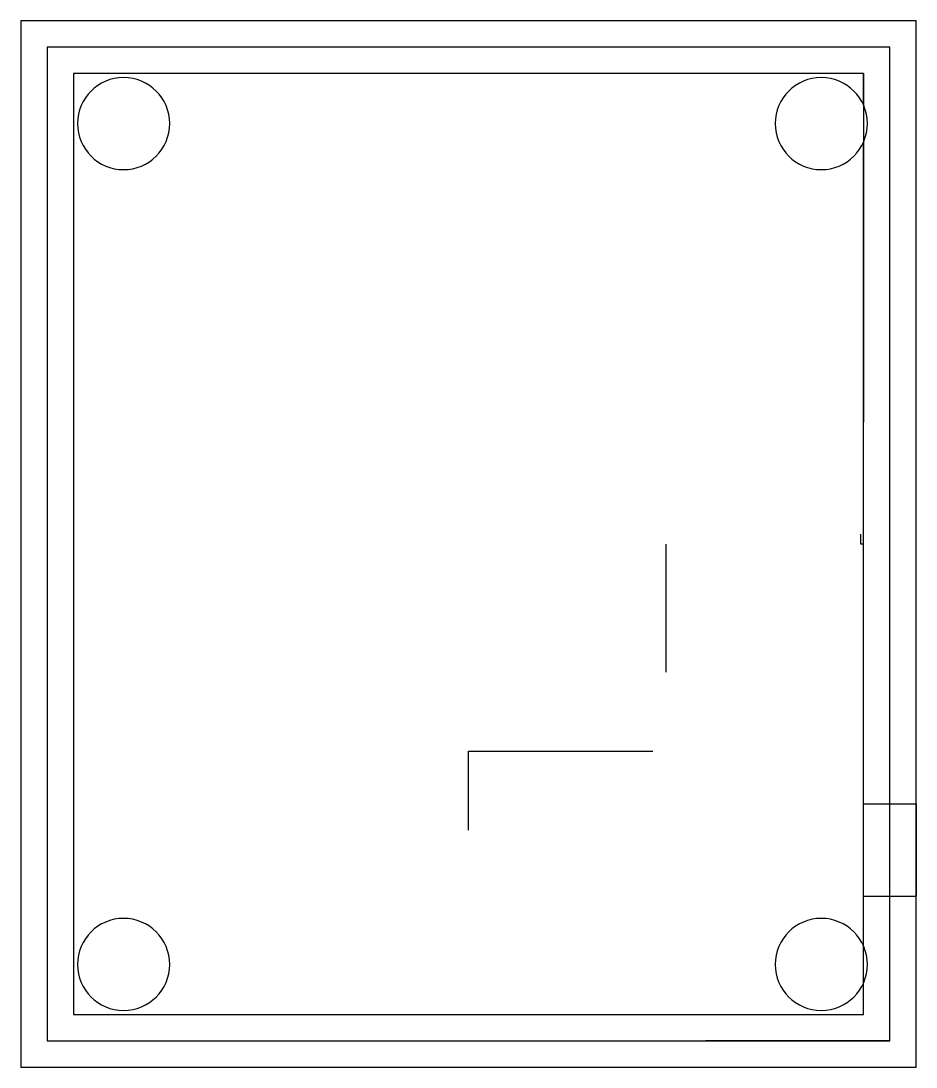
# Model space of a CAD drawing. Header units: inches. Extents: x -0.65 to 2.75, y -0.74 to 3.24.
import ezdxf

# ---------------------------------------------------------------- set-up
doc = ezdxf.new("R2010")
doc.units = ezdxf.units.IN
doc.header["$MEASUREMENT"] = 0
doc.layers.get('0').update_dxf_attribs({"true_color": 0xc2ced6})

msp = doc.modelspace()

# ---------------------------------------------------------------- linework, layer by layer
at = {"extrusion": (0, 0, -1)}
for p, q in [((2.5546, 3.0375), (2.5546, 1.7125)), ((2.5446, 1.25), (2.5446, 1.2875)), ((1.8046, 1.25), (1.8046, 0.7625)), ((2.5546, 1.25), (2.5446, 1.25)), ((2.5546, -0.5375), (2.5546, 0.3625)), ((2.6546, -0.6375), (1.9546, -0.6375))]:
    msp.add_line(p, q, dxfattribs=at)
for p, q in [((2.5546, -0.0875), (2.5546, 0.2625)), ((2.5546, 0.2625), (2.7546, 0.2625)), ((2.7546, 0.2625), (2.7546, -0.0875)), ((2.5546, -0.0875), (2.7546, -0.0875))]:
    msp.add_line(p, q)
for points in [[(-0.6454, -0.7375), (2.7546, -0.7375), (2.7546, 3.2375), (-0.6454, 3.2375)], [(-0.5454, -0.6375), (2.6546, -0.6375), (2.6546, 3.1375), (-0.5454, 3.1375)]]:
    msp.add_lwpolyline(points, close=True)
for points in [[(2.5546, 2.9184), (2.5546, 3.0375), (-0.4454, 3.0375), (-0.4454, -0.5375), (2.5546, -0.5375), (2.5546, -0.4184)], [(2.5546, -0.2766), (2.5546, 2.7766)]]:
    msp.add_lwpolyline(points)
msp.add_lwpolyline([(-1.0546, 0.1625), (-1.0546, 0.4625), (-1.7546, 0.4625)], dxfattribs=at)
for centre in [(0.2554, 2.8475), (-2.3946, 2.8475), (0.2554, -0.3475), (-2.3946, -0.3475)]:
    msp.add_circle(centre, 0.175, dxfattribs=at)

doc.saveas('drawing.dxf')
